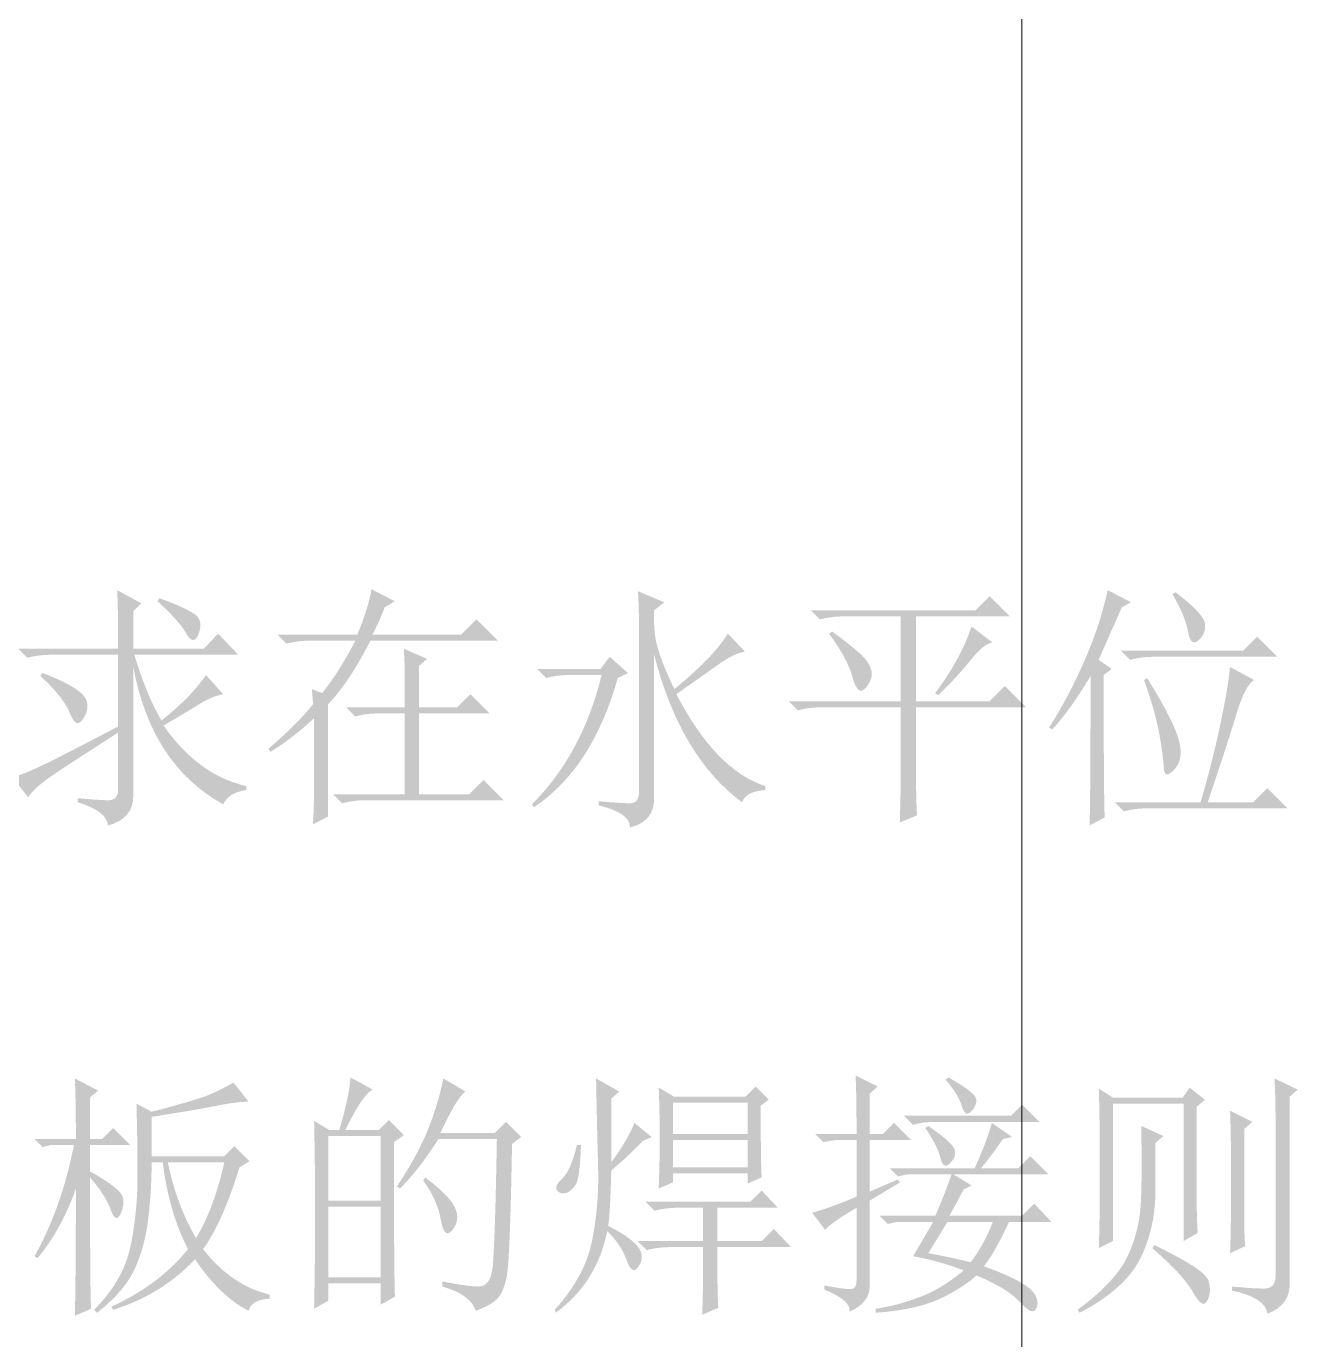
# Model space of a CAD drawing. Header units: millimetres. Extents: x 0 to 841, y 0 to 1189.
# Drawn here: x 558 to 597.21, y 177.9 to 218.4 of the extents above; entities that cross this region are included whole.
import ezdxf

# ---------------------------------------------------------------- set-up
doc = ezdxf.new("R2010")
doc.units = ezdxf.units.MM
doc.layers.add('C00-00-00', color=7, linetype='Continuous')
doc.layers.add('CBF-BF-BF', color=7, linetype='Continuous', true_color=0xbfbfbf)

msp = doc.modelspace()

# ---------------------------------------------------------------- hatches: boundary and pattern name
at = {"layer": 'C00-00-00'}
h = msp.add_hatch(color=256, dxfattribs=at)
edge = h.paths.add_edge_path(flags=0)
edge.add_spline(control_points=[(562.110339, 200.764462), (562.566745, 200.597995), (562.909601, 200.447513), (563.137804, 200.312465), (563.366007, 200.177418), (563.428295, 199.969609), (563.324666, 199.689592), (563.221038, 199.409575), (563.090951, 199.404063), (562.935508, 199.674158), (562.780065, 199.944254), (562.484063, 200.276085), (562.048051, 200.670755), (562.048051, 200.670755), (562.110339, 200.764462), (562.110339, 200.764462)], knot_values=[0, 0, 0, 0, 1, 1, 1, 2, 2, 2, 3, 3, 3, 4, 4, 4, 5, 5, 5, 5], degree=3, periodic=1)
edge = h.paths.add_edge_path(flags=0)
edge.add_spline(control_points=[(560.802305, 201.013611), (560.802305, 201.013611), (561.549753, 200.608468), (561.549753, 200.608468), (561.549753, 200.608468), (561.300604, 200.359319), (561.300604, 200.359319), (561.300604, 200.359319), (561.300604, 199.207279), (561.300604, 199.207279), (561.300604, 199.207279), (563.48066, 199.207279), (563.48066, 199.207279), (563.48066, 199.207279), (563.916671, 199.674158), (563.916671, 199.674158), (563.916671, 199.674158), (564.539545, 199.020417), (564.539545, 199.020417), (564.539545, 199.020417), (561.332023, 199.020417), (561.332023, 199.020417), (561.601567, 198.148394), (561.881584, 197.473155), (562.172626, 196.995803), (562.774553, 197.473155), (563.231511, 197.940586), (563.542947, 198.397544), (563.542947, 198.397544), (564.072665, 197.805538), (564.072665, 197.805538), (563.843911, 197.763646), (563.605235, 197.664978), (563.356085, 197.509536), (563.106936, 197.354093), (562.733212, 197.130851), (562.234913, 196.84036), (562.940469, 195.822817), (563.792097, 195.199944), (564.788694, 194.971741), (564.788694, 194.971741), (564.788694, 194.847166), (564.788694, 194.847166), (564.435916, 194.805274), (564.19724, 194.659753), (564.072665, 194.410603), (562.598164, 195.220339), (561.674328, 196.632552), (561.300604, 198.646693), (561.300604, 198.646693), (561.300604, 194.722591), (561.300604, 194.722591), (561.32155, 194.224293), (561.061927, 193.902383), (560.522288, 193.756862), (560.501341, 194.047904), (560.189905, 194.28658), (559.587978, 194.472891), (559.587978, 194.472891), (559.587978, 194.598017), (559.587978, 194.598017), (560.044384, 194.556124), (560.361333, 194.535729), (560.537722, 194.535729), (560.71411, 194.535729), (560.812778, 194.628885), (560.833724, 194.815747), (560.833724, 194.815747), (560.833724, 196.622079), (560.833724, 196.622079), (560.023438, 196.102834), (559.38513, 195.687769), (558.918251, 195.376333), (558.450821, 195.064896), (558.165291, 194.815747), (558.061663, 194.628885), (558.061663, 194.628885), (557.563364, 195.251758), (557.563364, 195.251758), (557.791567, 195.293099), (558.175764, 195.448542), (558.715955, 195.718637), (559.255595, 195.988733), (559.961702, 196.351984), (560.833724, 196.808941), (560.833724, 196.808941), (560.833724, 199.020417), (560.833724, 199.020417), (560.833724, 199.020417), (558.778242, 199.020417), (558.778242, 199.020417), (558.508147, 199.020417), (558.258998, 198.988997), (558.030795, 198.92671), (558.030795, 198.92671), (557.750226, 199.207279), (557.750226, 199.207279), (557.750226, 199.207279), (560.833724, 199.207279), (560.833724, 199.207279), (560.833724, 200.099696), (560.823251, 200.701623), (560.802305, 201.013611), (560.802305, 201.013611), (560.802305, 201.013611), (560.802305, 201.013611)], knot_values=[0, 0, 0, 0, 1, 1, 1, 2, 2, 2, 3, 3, 3, 4, 4, 4, 5, 5, 5, 6, 6, 6, 7, 7, 7, 8, 8, 8, 9, 9, 9, 10, 10, 10, 11, 11, 11, 12, 12, 12, 13, 13, 13, 14, 14, 14, 15, 15, 15, 16, 16, 16, 17, 17, 17, 18, 18, 18, 19, 19, 19, 20, 20, 20, 21, 21, 21, 22, 22, 22, 23, 23, 23, 24, 24, 24, 25, 25, 25, 26, 26, 26, 27, 27, 27, 28, 28, 28, 29, 29, 29, 30, 30, 30, 31, 31, 31, 32, 32, 32, 33, 33, 33, 34, 34, 34, 35, 35, 35, 35], degree=3, periodic=1)
edge = h.paths.add_edge_path(flags=0)
edge.add_spline(control_points=[(558.497674, 198.459831), (559.099601, 198.231076), (559.504744, 198.018307), (559.712552, 197.820972), (559.919809, 197.623637), (559.945716, 197.384961), (559.790274, 197.104944), (559.63428, 196.824375), (559.488759, 196.855243), (559.354262, 197.198099), (559.219215, 197.540955), (558.912739, 197.930113), (558.435387, 198.366124), (558.435387, 198.366124), (558.497674, 198.459831), (558.497674, 198.459831)], knot_values=[0, 0, 0, 0, 1, 1, 1, 2, 2, 2, 3, 3, 3, 4, 4, 4, 5, 5, 5, 5], degree=3, periodic=1)
h = msp.add_hatch(color=256, dxfattribs=at)
edge = h.paths.add_edge_path(flags=0)
edge.add_spline(control_points=[(566.84153, 197.494102), (566.84153, 197.556389), (566.831057, 197.712383), (566.81011, 197.961532), (566.81011, 197.961532), (567.121547, 197.836958), (567.121547, 197.836958), (567.474325, 198.272418), (567.817181, 198.812609), (568.149564, 199.456428), (568.149564, 199.456428), (566.779242, 199.456428), (566.779242, 199.456428), (566.509147, 199.456428), (566.259998, 199.425009), (566.031795, 199.362721), (566.031795, 199.362721), (565.751226, 199.64329), (565.751226, 199.64329), (565.751226, 199.64329), (568.211851, 199.64329), (568.211851, 199.64329), (568.440054, 200.203325), (568.585024, 200.670755), (568.647862, 201.044479), (568.647862, 201.044479), (569.363891, 200.670755), (569.363891, 200.670755), (569.363891, 200.670755), (569.052454, 200.483893), (569.052454, 200.483893), (568.990167, 200.297031), (568.865592, 200.017014), (568.67873, 199.64329), (568.67873, 199.64329), (571.419373, 199.64329), (571.419373, 199.64329), (571.419373, 199.64329), (571.886803, 200.110169), (571.886803, 200.110169), (571.886803, 200.110169), (572.540545, 199.456428), (572.540545, 199.456428), (572.540545, 199.456428), (568.616443, 199.456428), (568.616443, 199.456428), (568.180432, 198.6048), (567.74442, 197.950508), (567.308409, 197.494102), (567.308409, 197.494102), (567.308409, 194.036879), (567.308409, 194.036879), (567.308409, 194.036879), (566.84153, 193.78773), (566.84153, 193.78773), (566.861925, 194.120113), (566.872398, 194.421076), (566.872398, 194.691172), (566.872398, 194.691172), (566.872398, 197.05809), (566.872398, 197.05809), (566.395045, 196.622079), (565.948561, 196.279774), (565.533496, 196.030625), (565.533496, 196.030625), (565.471209, 196.12378), (565.471209, 196.12378), (566.094082, 196.66342), (566.550488, 197.120378), (566.84153, 197.494102), (566.84153, 197.494102), (566.84153, 197.494102), (566.84153, 197.494102)], knot_values=[0, 0, 0, 0, 1, 1, 1, 2, 2, 2, 3, 3, 3, 4, 4, 4, 5, 5, 5, 6, 6, 6, 7, 7, 7, 8, 8, 8, 9, 9, 9, 10, 10, 10, 11, 11, 11, 12, 12, 12, 13, 13, 13, 14, 14, 14, 15, 15, 15, 16, 16, 16, 17, 17, 17, 18, 18, 18, 19, 19, 19, 20, 20, 20, 21, 21, 21, 22, 22, 22, 23, 23, 23, 24, 24, 24, 24], degree=3, periodic=1)
edge = h.paths.add_edge_path(flags=0)
edge.add_spline(control_points=[(569.675327, 198.428412), (569.675327, 198.573932), (569.664854, 198.833555), (569.644459, 199.207279), (569.644459, 199.207279), (570.360488, 198.895842), (570.360488, 198.895842), (570.360488, 198.895842), (570.111339, 198.677561), (570.111339, 198.677561), (570.111339, 198.677561), (570.111339, 197.400946), (570.111339, 197.400946), (570.111339, 197.400946), (571.294798, 197.400946), (571.294798, 197.400946), (571.294798, 197.400946), (571.699941, 197.805538), (571.699941, 197.805538), (571.699941, 197.805538), (572.291395, 197.214084), (572.291395, 197.214084), (572.291395, 197.214084), (570.111339, 197.214084), (570.111339, 197.214084), (570.111339, 197.214084), (570.111339, 194.722591), (570.111339, 194.722591), (570.111339, 194.722591), (571.668522, 194.722591), (571.668522, 194.722591), (571.668522, 194.722591), (572.104533, 195.158603), (572.104533, 195.158603), (572.104533, 195.158603), (572.727406, 194.535729), (572.727406, 194.535729), (572.727406, 194.535729), (568.491868, 194.535729), (568.491868, 194.535729), (568.221773, 194.535729), (567.972624, 194.50431), (567.74442, 194.442023), (567.74442, 194.442023), (567.464403, 194.722591), (567.464403, 194.722591), (567.464403, 194.722591), (569.675327, 194.722591), (569.675327, 194.722591), (569.675327, 194.722591), (569.675327, 197.214084), (569.675327, 197.214084), (569.675327, 197.214084), (568.897012, 197.214084), (568.897012, 197.214084), (568.626916, 197.214084), (568.377767, 197.182665), (568.149564, 197.120378), (568.149564, 197.120378), (567.868995, 197.400946), (567.868995, 197.400946), (567.868995, 197.400946), (569.675327, 197.400946), (569.675327, 197.400946), (569.675327, 197.400946), (569.675327, 198.428412), (569.675327, 198.428412)], knot_values=[0, 0, 0, 0, 1, 1, 1, 2, 2, 2, 3, 3, 3, 4, 4, 4, 5, 5, 5, 6, 6, 6, 7, 7, 7, 8, 8, 8, 9, 9, 9, 10, 10, 10, 11, 11, 11, 12, 12, 12, 13, 13, 13, 14, 14, 14, 15, 15, 15, 16, 16, 16, 17, 17, 17, 18, 18, 18, 19, 19, 19, 20, 20, 20, 21, 21, 21, 22, 22, 22, 22], degree=3, periodic=1)
h = msp.add_hatch(color=256, dxfattribs=at)
edge = h.paths.add_edge_path(flags=0)
edge.add_spline(control_points=[(576.866592, 200.982192), (576.866592, 200.982192), (577.676328, 200.639887), (577.676328, 200.639887), (577.676328, 200.639887), (577.364891, 200.390738), (577.364891, 200.390738), (577.343945, 199.912834), (577.385837, 199.507691), (577.489466, 199.175859), (577.593094, 198.843477), (577.759561, 198.438885), (577.987764, 197.961532), (578.797499, 198.625747), (579.347612, 199.196806), (579.638654, 199.674158), (579.638654, 199.674158), (580.167821, 199.113572), (580.167821, 199.113572), (579.960012, 199.092626), (579.695429, 198.968051), (579.373519, 198.739848), (579.05161, 198.511645), (578.610637, 198.200208), (578.050051, 197.805538), (578.859787, 196.248355), (579.77315, 195.303572), (580.790694, 194.971741), (580.790694, 194.971741), (580.790694, 194.847166), (580.790694, 194.847166), (580.396024, 194.82622), (580.157347, 194.701094), (580.074665, 194.472891), (578.807972, 195.407201), (577.904531, 196.923043), (577.364891, 199.020417), (577.364891, 199.020417), (577.364891, 194.660304), (577.364891, 194.660304), (577.385837, 194.141059), (577.136688, 193.819149), (576.617443, 193.694575), (576.638389, 193.985616), (576.316479, 194.21382), (575.652265, 194.379735), (575.652265, 194.379735), (575.652265, 194.50431), (575.652265, 194.50431), (576.129617, 194.462969), (576.456488, 194.442023), (576.632877, 194.442023), (576.809266, 194.442023), (576.898012, 194.566597), (576.898012, 194.815747), (576.898012, 194.815747), (576.898012, 199.830152), (576.898012, 199.830152), (576.898012, 200.224271), (576.887538, 200.608468), (576.866592, 200.982192), (576.866592, 200.982192), (576.866592, 200.982192), (576.866592, 200.982192)], knot_values=[0, 0, 0, 0, 1, 1, 1, 2, 2, 2, 3, 3, 3, 4, 4, 4, 5, 5, 5, 6, 6, 6, 7, 7, 7, 8, 8, 8, 9, 9, 9, 10, 10, 10, 11, 11, 11, 12, 12, 12, 13, 13, 13, 14, 14, 14, 15, 15, 15, 16, 16, 16, 17, 17, 17, 18, 18, 18, 19, 19, 19, 20, 20, 20, 21, 21, 21, 21], degree=3, periodic=1)
edge = h.paths.add_edge_path(flags=0)
edge.add_spline(control_points=[(573.659071, 194.317448), (573.659071, 194.317448), (573.596783, 194.410603), (573.596783, 194.410603), (574.634722, 195.449093), (575.35075, 196.778073), (575.74542, 198.397544), (575.74542, 198.397544), (574.780242, 198.397544), (574.780242, 198.397544), (574.510147, 198.397544), (574.260998, 198.366124), (574.032795, 198.303837), (574.032795, 198.303837), (573.752226, 198.584405), (573.752226, 198.584405), (573.752226, 198.584405), (575.714552, 198.584405), (575.714552, 198.584405), (575.714552, 198.584405), (575.99457, 198.958129), (575.99457, 198.958129), (575.99457, 198.958129), (576.555156, 198.459831), (576.555156, 198.459831), (576.555156, 198.459831), (576.243719, 198.303837), (576.243719, 198.303837), (575.724474, 196.456163), (574.862925, 195.127183), (573.659071, 194.317448), (573.659071, 194.317448), (573.659071, 194.317448), (573.659071, 194.317448)], knot_values=[0, 0, 0, 0, 1, 1, 1, 2, 2, 2, 3, 3, 3, 4, 4, 4, 5, 5, 5, 6, 6, 6, 7, 7, 7, 8, 8, 8, 9, 9, 9, 10, 10, 10, 11, 11, 11, 11], degree=3, periodic=1)
h = msp.add_hatch(color=256, dxfattribs=at)
edge = h.paths.add_edge_path(flags=0)
edge.add_spline(control_points=[(590.793156, 193.756862), (590.814103, 194.379735), (590.824576, 195.915972), (590.824576, 198.366124), (590.388013, 197.639622), (589.993894, 197.08951), (589.641117, 196.715786), (589.641117, 196.715786), (589.54741, 196.778073), (589.54741, 196.778073), (589.94208, 197.400946), (590.299819, 198.075634), (590.621728, 198.802136), (590.943638, 199.528637), (591.187275, 200.266163), (591.353742, 201.013611), (591.353742, 201.013611), (592.070322, 200.639887), (592.070322, 200.639887), (592.070322, 200.639887), (591.789754, 200.483893), (591.789754, 200.483893), (591.457371, 199.736445), (591.218695, 199.196254), (591.073725, 198.864423), (591.073725, 198.864423), (591.478317, 198.584405), (591.478317, 198.584405), (591.478317, 198.584405), (591.229168, 198.397544), (591.229168, 198.397544), (591.229168, 195.90605), (591.239641, 194.442574), (591.260587, 194.006011), (591.260587, 194.006011), (590.793156, 193.756862), (590.793156, 193.756862)], knot_values=[0, 0, 0, 0, 1, 1, 1, 2, 2, 2, 3, 3, 3, 4, 4, 4, 5, 5, 5, 6, 6, 6, 7, 7, 7, 8, 8, 8, 9, 9, 9, 10, 10, 10, 11, 11, 11, 12, 12, 12, 12], degree=3, periodic=1)
edge = h.paths.add_edge_path(flags=0)
edge.add_spline(control_points=[(593.346937, 200.889037), (593.346937, 200.889037), (593.440643, 200.951324), (593.440643, 200.951324), (594.042571, 200.494366), (594.348495, 200.161984), (594.358968, 199.954727), (594.369441, 199.746919), (594.296681, 199.581003), (594.141238, 199.456428), (593.985244, 199.331853), (593.881616, 199.425009), (593.829801, 199.736445), (593.777987, 200.047882), (593.617032, 200.432079), (593.346937, 200.889037), (593.346937, 200.889037), (593.346937, 200.889037), (593.346937, 200.889037)], knot_values=[0, 0, 0, 0, 1, 1, 1, 2, 2, 2, 3, 3, 3, 4, 4, 4, 5, 5, 5, 6, 6, 6, 6], degree=3, periodic=1)
edge = h.paths.add_edge_path(flags=0)
edge.add_spline(control_points=[(591.758886, 199.144991), (591.758886, 199.144991), (595.526993, 199.144991), (595.526993, 199.144991), (595.526993, 199.144991), (595.963005, 199.581003), (595.963005, 199.581003), (595.963005, 199.581003), (596.585878, 198.958129), (596.585878, 198.958129), (596.585878, 198.958129), (592.755483, 198.958129), (592.755483, 198.958129), (592.506334, 198.958129), (592.267106, 198.92671), (592.038903, 198.864423), (592.038903, 198.864423), (591.758886, 199.144991), (591.758886, 199.144991)], knot_values=[0, 0, 0, 0, 1, 1, 1, 2, 2, 2, 3, 3, 3, 4, 4, 4, 5, 5, 5, 6, 6, 6, 6], degree=3, periodic=1)
edge = h.paths.add_edge_path(flags=0)
edge.add_spline(control_points=[(592.474914, 198.24155), (592.474914, 198.24155), (592.568621, 198.303837), (592.568621, 198.303837), (593.087314, 197.473155), (593.409224, 196.850282), (593.533799, 196.435217), (593.658373, 196.019601), (593.616481, 195.703203), (593.409224, 195.485473), (593.201416, 195.267192), (593.092275, 195.283177), (593.082353, 195.532326), (593.07188, 195.781476), (593.025027, 196.134254), (592.942345, 196.591211), (592.859111, 197.047617), (592.703117, 197.59773), (592.474914, 198.24155), (592.474914, 198.24155), (592.474914, 198.24155), (592.474914, 198.24155)], knot_values=[0, 0, 0, 0, 1, 1, 1, 2, 2, 2, 3, 3, 3, 4, 4, 4, 5, 5, 5, 6, 6, 6, 7, 7, 7, 7], degree=3, periodic=1)
edge = h.paths.add_edge_path(flags=0)
edge.add_spline(control_points=[(595.122401, 198.646693), (595.122401, 198.646693), (595.869849, 198.24155), (595.869849, 198.24155), (595.682436, 198.137921), (595.495574, 197.77467), (595.308712, 197.151797), (595.12185, 196.528924), (594.83136, 195.635955), (594.437241, 194.472891), (594.437241, 194.472891), (595.83843, 194.472891), (595.83843, 194.472891), (595.83843, 194.472891), (596.274441, 194.909453), (596.274441, 194.909453), (596.274441, 194.909453), (596.897314, 194.286029), (596.897314, 194.286029), (596.897314, 194.286029), (592.599489, 194.286029), (592.599489, 194.286029), (592.329393, 194.286029), (592.080244, 194.255161), (591.852041, 194.192873), (591.852041, 194.192873), (591.572024, 194.472891), (591.572024, 194.472891), (591.572024, 194.472891), (594.218959, 194.472891), (594.218959, 194.472891), (594.468109, 195.323967), (594.675366, 196.149688), (594.841833, 196.94895), (595.007748, 197.748212), (595.101455, 198.31431), (595.122401, 198.646693), (595.122401, 198.646693), (595.122401, 198.646693), (595.122401, 198.646693)], knot_values=[0, 0, 0, 0, 1, 1, 1, 2, 2, 2, 3, 3, 3, 4, 4, 4, 5, 5, 5, 6, 6, 6, 7, 7, 7, 8, 8, 8, 9, 9, 9, 10, 10, 10, 11, 11, 11, 12, 12, 12, 13, 13, 13, 13], degree=3, periodic=1)
h = msp.add_hatch(color=256, dxfattribs=at)
edge = h.paths.add_edge_path(flags=0)
edge.add_spline(control_points=[(585.439643, 195.43862), (585.439643, 194.981662), (585.449565, 194.524705), (585.470511, 194.068299), (585.470511, 194.068299), (584.941345, 193.850017), (584.941345, 193.850017), (584.96174, 194.493837), (584.972213, 195.075369), (584.972213, 195.594614), (584.972213, 195.594614), (584.972213, 197.400946), (584.972213, 197.400946), (584.972213, 197.400946), (582.543007, 197.400946), (582.543007, 197.400946), (582.272912, 197.400946), (582.023762, 197.369527), (581.795559, 197.30724), (581.795559, 197.30724), (581.515542, 197.587808), (581.515542, 197.587808), (581.515542, 197.587808), (584.972213, 197.587808), (584.972213, 197.587808), (584.972213, 197.587808), (584.972213, 200.203876), (584.972213, 200.203876), (584.972213, 200.203876), (583.228168, 200.203876), (583.228168, 200.203876), (582.958072, 200.203876), (582.708923, 200.172457), (582.48072, 200.110169), (582.48072, 200.110169), (582.200702, 200.390738), (582.200702, 200.390738), (582.200702, 200.390738), (587.276844, 200.390738), (587.276844, 200.390738), (587.276844, 200.390738), (587.712855, 200.826749), (587.712855, 200.826749), (587.712855, 200.826749), (588.335728, 200.203876), (588.335728, 200.203876), (588.335728, 200.203876), (585.439643, 200.203876), (585.439643, 200.203876), (585.439643, 200.203876), (585.439643, 197.587808), (585.439643, 197.587808), (585.439643, 197.587808), (587.712855, 197.587808), (587.712855, 197.587808), (587.712855, 197.587808), (588.180286, 198.054688), (588.180286, 198.054688), (588.180286, 198.054688), (588.834027, 197.400946), (588.834027, 197.400946), (588.834027, 197.400946), (585.439643, 197.400946), (585.439643, 197.400946), (585.439643, 197.400946), (585.439643, 195.43862), (585.439643, 195.43862)], knot_values=[0, 0, 0, 0, 1, 1, 1, 2, 2, 2, 3, 3, 3, 4, 4, 4, 5, 5, 5, 6, 6, 6, 7, 7, 7, 8, 8, 8, 9, 9, 9, 10, 10, 10, 11, 11, 11, 12, 12, 12, 13, 13, 13, 14, 14, 14, 15, 15, 15, 16, 16, 16, 17, 17, 17, 18, 18, 18, 19, 19, 19, 20, 20, 20, 21, 21, 21, 22, 22, 22, 22], degree=3, periodic=1)
edge = h.paths.add_edge_path(flags=0)
edge.add_spline(control_points=[(587.152269, 199.892439), (587.152269, 199.892439), (587.806562, 199.394141), (587.806562, 199.394141), (587.640095, 199.394141), (587.40638, 199.207279), (587.105416, 198.833555), (586.804452, 198.459831), (586.477582, 198.106502), (586.124804, 197.77467), (586.124804, 197.77467), (586.031097, 197.836958), (586.031097, 197.836958), (586.570737, 198.563459), (586.944461, 199.24862), (587.152269, 199.892439), (587.152269, 199.892439), (587.152269, 199.892439), (587.152269, 199.892439)], knot_values=[0, 0, 0, 0, 1, 1, 1, 2, 2, 2, 3, 3, 3, 4, 4, 4, 5, 5, 5, 6, 6, 6, 6], degree=3, periodic=1)
edge = h.paths.add_edge_path(flags=0)
edge.add_spline(control_points=[(582.854444, 199.736445), (583.456371, 199.300434), (583.820173, 198.988997), (583.944748, 198.802136), (584.069322, 198.615274), (584.105151, 198.443846), (584.053337, 198.288403), (584.001523, 198.132409), (583.918289, 198.012795), (583.804188, 197.930113), (583.690086, 197.846879), (583.580946, 197.986888), (583.477317, 198.35069), (583.373689, 198.713941), (583.135012, 199.154913), (582.761288, 199.674158), (582.761288, 199.674158), (582.854444, 199.736445), (582.854444, 199.736445)], knot_values=[0, 0, 0, 0, 1, 1, 1, 2, 2, 2, 3, 3, 3, 4, 4, 4, 5, 5, 5, 6, 6, 6, 6], degree=3, periodic=1)
h = msp.add_hatch(color=256, dxfattribs=at)
edge = h.paths.add_edge_path(flags=0)
edge.add_spline(control_points=[(564.575786, 183.215672), (564.223008, 182.073554), (563.849284, 181.23295), (563.454614, 180.69331), (564.035595, 179.945863), (564.720756, 179.478432), (565.510096, 179.29157), (565.510096, 179.29157), (565.510096, 179.166995), (565.510096, 179.166995), (565.136372, 179.146049), (564.918091, 179.021475), (564.856355, 178.793271), (564.274823, 179.084313), (563.72471, 179.61348), (563.205465, 180.381874), (562.520304, 179.654821), (561.679701, 179.136127), (560.683104, 178.824139), (560.683104, 178.824139), (560.620816, 178.917846), (560.620816, 178.917846), (561.617414, 179.374804), (562.406203, 179.966258), (562.987735, 180.69331), (562.593065, 181.461153), (562.333442, 182.354122), (562.208868, 183.371666), (562.208868, 183.371666), (561.866563, 183.371666), (561.866563, 183.371666), (561.866563, 182.852421), (561.835144, 182.301757), (561.772856, 181.720776), (561.710569, 181.139244), (561.575521, 180.609526), (561.368264, 180.132173), (561.160456, 179.654821), (560.765786, 179.187942), (560.184805, 178.730984), (560.184805, 178.730984), (560.091099, 178.824139), (560.091099, 178.824139), (560.693026, 179.426618), (561.06675, 180.075398), (561.21227, 180.771032), (561.357791, 181.466666), (561.430552, 182.182694), (561.430552, 182.919669), (561.430552, 183.656644), (561.420079, 184.409604), (561.399132, 185.177998), (561.399132, 185.177998), (561.866563, 184.928849), (561.866563, 184.928849), (562.821268, 185.177998), (563.428707, 185.359348), (563.688329, 185.473449), (563.947401, 185.587551), (564.181116, 185.707165), (564.388924, 185.831739), (564.388924, 185.831739), (564.856355, 185.240285), (564.856355, 185.240285), (564.607205, 185.240285), (564.279783, 185.198393), (563.875191, 185.115711), (563.470048, 185.032477), (562.800322, 184.918376), (561.866563, 184.772855), (561.866563, 184.772855), (561.866563, 183.558527), (561.866563, 183.558527), (561.866563, 183.558527), (564.108907, 183.558527), (564.108907, 183.558527), (564.108907, 183.558527), (564.420343, 183.869964), (564.420343, 183.869964), (564.420343, 183.869964), (564.887223, 183.402534), (564.887223, 183.402534), (564.887223, 183.402534), (564.575786, 183.215672), (564.575786, 183.215672)], knot_values=[0, 0, 0, 0, 1, 1, 1, 2, 2, 2, 3, 3, 3, 4, 4, 4, 5, 5, 5, 6, 6, 6, 7, 7, 7, 8, 8, 8, 9, 9, 9, 10, 10, 10, 11, 11, 11, 12, 12, 12, 13, 13, 13, 14, 14, 14, 15, 15, 15, 16, 16, 16, 17, 17, 17, 18, 18, 18, 19, 19, 19, 20, 20, 20, 21, 21, 21, 22, 22, 22, 23, 23, 23, 24, 24, 24, 25, 25, 25, 26, 26, 26, 27, 27, 27, 28, 28, 28, 28], degree=3, periodic=1)
edge = h.paths.add_edge_path(flags=0)
edge.add_spline(control_points=[(562.364862, 183.371666), (562.551172, 182.478697), (562.842214, 181.69983), (563.236884, 181.035615), (563.610608, 181.658488), (563.901099, 182.436804), (564.108907, 183.371666), (564.108907, 183.371666), (562.364862, 183.371666), (562.364862, 183.371666)], knot_values=[0, 0, 0, 0, 1, 1, 1, 2, 2, 2, 3, 3, 3, 3], degree=3, periodic=1)
edge = h.paths.add_edge_path(flags=0)
edge.add_spline(control_points=[(559.966524, 182.904235), (559.966524, 180.640945), (559.976997, 179.292121), (559.997943, 178.855559), (559.997943, 178.855559), (559.499645, 178.637277), (559.499645, 178.637277), (559.52004, 179.571587), (559.530513, 180.879621), (559.530513, 182.56193), (559.239471, 181.731249), (558.845352, 181.014669), (558.347053, 180.412742), (558.347053, 180.412742), (558.253898, 180.475029), (558.253898, 180.475029), (558.813933, 181.471626), (559.219076, 182.613193), (559.468225, 183.900832), (559.468225, 183.900832), (558.752197, 183.900832), (558.752197, 183.900832), (558.752197, 183.900832), (558.503047, 183.838545), (558.503047, 183.838545), (558.503047, 183.838545), (558.253898, 184.087694), (558.253898, 184.087694), (558.253898, 184.087694), (559.530513, 184.087694), (559.530513, 184.087694), (559.530513, 184.835142), (559.52004, 185.458015), (559.499645, 185.956314), (559.499645, 185.956314), (560.215673, 185.58259), (560.215673, 185.58259), (560.215673, 185.58259), (559.966524, 185.36486), (559.966524, 185.36486), (559.966524, 185.36486), (559.966524, 184.087694), (559.966524, 184.087694), (559.966524, 184.087694), (560.340248, 184.087694), (560.340248, 184.087694), (560.340248, 184.087694), (560.683104, 184.43055), (560.683104, 184.43055), (560.683104, 184.43055), (561.21227, 183.900832), (561.21227, 183.900832), (561.21227, 183.900832), (559.966524, 183.900832), (559.966524, 183.900832), (559.966524, 183.900832), (559.966524, 183.091097), (559.966524, 183.091097), (560.443876, 182.821001), (560.750352, 182.608232), (560.8854, 182.45279), (561.019896, 182.296796), (561.03533, 182.088988), (560.931702, 181.829916), (560.828073, 181.570294), (560.718933, 181.596201), (560.604831, 181.907638), (560.49073, 182.219074), (560.277961, 182.551457), (559.966524, 182.904235), (559.966524, 182.904235), (559.966524, 182.904235), (559.966524, 182.904235)], knot_values=[0, 0, 0, 0, 1, 1, 1, 2, 2, 2, 3, 3, 3, 4, 4, 4, 5, 5, 5, 6, 6, 6, 7, 7, 7, 8, 8, 8, 9, 9, 9, 10, 10, 10, 11, 11, 11, 12, 12, 12, 13, 13, 13, 14, 14, 14, 15, 15, 15, 16, 16, 16, 17, 17, 17, 18, 18, 18, 19, 19, 19, 20, 20, 20, 21, 21, 21, 22, 22, 22, 23, 23, 23, 24, 24, 24, 24], degree=3, periodic=1)
h = msp.add_hatch(color=256, dxfattribs=at)
edge = h.paths.add_edge_path(flags=0)
edge.add_spline(control_points=[(567.313783, 184.181401), (567.313783, 184.181401), (567.313783, 182.188206), (567.313783, 182.188206), (567.313783, 182.188206), (568.933253, 182.188206), (568.933253, 182.188206), (568.933253, 182.188206), (568.933253, 184.181401), (568.933253, 184.181401), (568.933253, 184.181401), (567.313783, 184.181401), (567.313783, 184.181401)], knot_values=[0, 0, 0, 0, 1, 1, 1, 2, 2, 2, 3, 3, 3, 4, 4, 4, 4], degree=3, periodic=1)
edge = h.paths.add_edge_path(flags=0)
edge.add_spline(control_points=[(567.313783, 182.001344), (567.313783, 182.001344), (567.313783, 179.821288), (567.313783, 179.821288), (567.313783, 179.821288), (568.933253, 179.821288), (568.933253, 179.821288), (568.933253, 179.821288), (568.933253, 182.001344), (568.933253, 182.001344), (568.933253, 182.001344), (567.313783, 182.001344), (567.313783, 182.001344)], knot_values=[0, 0, 0, 0, 1, 1, 1, 2, 2, 2, 3, 3, 3, 4, 4, 4, 4], degree=3, periodic=1)
edge = h.paths.add_edge_path(flags=0)
edge.add_spline(control_points=[(569.337845, 183.994539), (569.337845, 181.564782), (569.348318, 179.976731), (569.369264, 179.229283), (569.369264, 179.229283), (568.933253, 178.980133), (568.933253, 178.980133), (568.933253, 178.980133), (568.933253, 179.634426), (568.933253, 179.634426), (568.933253, 179.634426), (567.313783, 179.634426), (567.313783, 179.634426), (567.313783, 179.634426), (567.313783, 179.104708), (567.313783, 179.104708), (567.313783, 179.104708), (566.877771, 178.855559), (566.877771, 178.855559), (566.898166, 179.83121), (566.908639, 180.8019), (566.908639, 181.767629), (566.908639, 182.732807), (566.898166, 183.693024), (566.877771, 184.64828), (566.877771, 184.64828), (567.344651, 184.368263), (567.344651, 184.368263), (567.344651, 184.368263), (567.656087, 184.368263), (567.656087, 184.368263), (567.863344, 185.073818), (567.977997, 185.614009), (567.998943, 185.987733), (567.998943, 185.987733), (568.684104, 185.614009), (568.684104, 185.614009), (568.476296, 185.50983), (568.195727, 185.094764), (567.842949, 184.368263), (567.842949, 184.368263), (568.870966, 184.368263), (568.870966, 184.368263), (568.870966, 184.368263), (569.182402, 184.679699), (569.182402, 184.679699), (569.182402, 184.679699), (569.649282, 184.212269), (569.649282, 184.212269), (569.649282, 184.212269), (569.337845, 183.994539), (569.337845, 183.994539)], knot_values=[0, 0, 0, 0, 1, 1, 1, 2, 2, 2, 3, 3, 3, 4, 4, 4, 5, 5, 5, 6, 6, 6, 7, 7, 7, 8, 8, 8, 9, 9, 9, 10, 10, 10, 11, 11, 11, 12, 12, 12, 13, 13, 13, 14, 14, 14, 15, 15, 15, 16, 16, 16, 17, 17, 17, 17], degree=3, periodic=1)
edge = h.paths.add_edge_path(flags=0)
edge.add_spline(control_points=[(570.86416, 185.956314), (570.86416, 185.956314), (571.549321, 185.551722), (571.549321, 185.551722), (571.382854, 185.447542), (571.123231, 185.022004), (570.770454, 184.274556), (570.770454, 184.274556), (572.452211, 184.274556), (572.452211, 184.274556), (572.452211, 184.274556), (572.795067, 184.617412), (572.795067, 184.617412), (572.795067, 184.617412), (573.261947, 184.149981), (573.261947, 184.149981), (573.261947, 184.149981), (572.981929, 183.932251), (572.981929, 183.932251), (572.940037, 181.502495), (572.883262, 180.127212), (572.810501, 179.805303), (572.737741, 179.483393), (572.633561, 179.260151), (572.499065, 179.135576), (572.364017, 179.011001), (572.151248, 178.8969), (571.860757, 178.793271), (571.756578, 179.125654), (571.413722, 179.374804), (570.832741, 179.540719), (570.832741, 179.540719), (570.832741, 179.696713), (570.832741, 179.696713), (571.351986, 179.592534), (571.72571, 179.540719), (571.953913, 179.540719), (572.182116, 179.540719), (572.322676, 179.717108), (572.37449, 180.069886), (572.426304, 180.422664), (572.472606, 181.762117), (572.514499, 184.087694), (572.514499, 184.087694), (570.708166, 184.087694), (570.708166, 184.087694), (570.334442, 183.485767), (569.939772, 182.976995), (569.524707, 182.56193), (569.524707, 182.56193), (569.431552, 182.624218), (569.431552, 182.624218), (569.867012, 183.288432), (570.188922, 183.879886), (570.39673, 184.399131), (570.603987, 184.918376), (570.759981, 185.437069), (570.86416, 185.956314), (570.86416, 185.956314), (570.86416, 185.956314), (570.86416, 185.956314)], knot_values=[0, 0, 0, 0, 1, 1, 1, 2, 2, 2, 3, 3, 3, 4, 4, 4, 5, 5, 5, 6, 6, 6, 7, 7, 7, 8, 8, 8, 9, 9, 9, 10, 10, 10, 11, 11, 11, 12, 12, 12, 13, 13, 13, 14, 14, 14, 15, 15, 15, 16, 16, 16, 17, 17, 17, 18, 18, 18, 19, 19, 19, 20, 20, 20, 20], degree=3, periodic=1)
edge = h.paths.add_edge_path(flags=0)
edge.add_spline(control_points=[(570.303574, 182.904235), (570.801873, 182.530511), (571.107797, 182.219074), (571.221899, 181.969925), (571.336, 181.720776), (571.310093, 181.492021), (571.144178, 181.284764), (570.977711, 181.076956), (570.858648, 181.180585), (570.785888, 181.596201), (570.713127, 182.011266), (570.531777, 182.416409), (570.241287, 182.81108), (570.241287, 182.81108), (570.303574, 182.904235), (570.303574, 182.904235)], knot_values=[0, 0, 0, 0, 1, 1, 1, 2, 2, 2, 3, 3, 3, 4, 4, 4, 5, 5, 5, 5], degree=3, periodic=1)
h = msp.add_hatch(color=256, dxfattribs=at)
edge = h.paths.add_edge_path(flags=0)
edge.add_spline(control_points=[(577.505753, 182.56193), (577.526699, 183.121965), (577.537172, 183.646171), (577.537172, 184.134547), (577.537172, 184.622373), (577.526699, 185.136106), (577.505753, 185.676297), (577.505753, 185.676297), (577.973184, 185.395728), (577.973184, 185.395728), (577.973184, 185.395728), (580.184108, 185.395728), (580.184108, 185.395728), (580.184108, 185.395728), (580.495545, 185.707165), (580.495545, 185.707165), (580.495545, 185.707165), (580.900688, 185.302573), (580.900688, 185.302573), (580.900688, 185.302573), (580.651539, 185.115711), (580.651539, 185.115711), (580.651539, 183.890359), (580.661461, 183.153384), (580.682407, 182.904235), (580.682407, 182.904235), (580.246395, 182.717373), (580.246395, 182.717373), (580.246395, 182.717373), (580.246395, 183.02881), (580.246395, 183.02881), (580.246395, 183.02881), (577.941764, 183.02881), (577.941764, 183.02881), (577.941764, 183.02881), (577.941764, 182.748792), (577.941764, 182.748792), (577.941764, 182.748792), (577.505753, 182.56193), (577.505753, 182.56193)], knot_values=[0, 0, 0, 0, 1, 1, 1, 2, 2, 2, 3, 3, 3, 4, 4, 4, 5, 5, 5, 6, 6, 6, 7, 7, 7, 8, 8, 8, 9, 9, 9, 10, 10, 10, 11, 11, 11, 12, 12, 12, 13, 13, 13, 13], degree=3, periodic=1)
edge = h.paths.add_edge_path(flags=0)
edge.add_spline(control_points=[(577.941764, 185.208866), (577.941764, 185.208866), (577.941764, 184.243688), (577.941764, 184.243688), (577.941764, 184.243688), (580.246395, 184.243688), (580.246395, 184.243688), (580.246395, 184.243688), (580.246395, 185.208866), (580.246395, 185.208866), (580.246395, 185.208866), (577.941764, 185.208866), (577.941764, 185.208866)], knot_values=[0, 0, 0, 0, 1, 1, 1, 2, 2, 2, 3, 3, 3, 4, 4, 4, 4], degree=3, periodic=1)
edge = h.paths.add_edge_path(flags=0)
edge.add_spline(control_points=[(580.246395, 184.056826), (580.246395, 184.056826), (577.941764, 184.056826), (577.941764, 184.056826), (577.941764, 184.056826), (577.941764, 183.215672), (577.941764, 183.215672), (577.941764, 183.215672), (580.246395, 183.215672), (580.246395, 183.215672), (580.246395, 183.215672), (580.246395, 184.056826), (580.246395, 184.056826)], knot_values=[0, 0, 0, 0, 1, 1, 1, 2, 2, 2, 3, 3, 3, 4, 4, 4, 4], degree=3, periodic=1)
edge = h.paths.add_edge_path(flags=0)
edge.add_spline(control_points=[(579.312086, 180.755598), (579.312086, 179.758449), (579.322559, 179.135576), (579.343505, 178.886427), (579.343505, 178.886427), (578.845206, 178.668697), (578.845206, 178.668697), (578.865601, 179.042421), (578.876074, 179.738054), (578.876074, 180.755598), (578.876074, 180.755598), (577.879477, 180.755598), (577.879477, 180.755598), (577.609382, 180.755598), (577.360232, 180.724179), (577.132029, 180.661891), (577.132029, 180.661891), (576.852012, 180.94246), (576.852012, 180.94246), (576.852012, 180.94246), (578.876074, 180.94246), (578.876074, 180.94246), (578.876074, 180.94246), (578.876074, 181.969925), (578.876074, 181.969925), (578.876074, 181.969925), (578.128626, 181.969925), (578.128626, 181.969925), (577.858531, 181.969925), (577.609382, 181.938506), (577.381178, 181.87677), (577.381178, 181.87677), (577.101161, 182.156787), (577.101161, 182.156787), (577.101161, 182.156787), (580.340102, 182.156787), (580.340102, 182.156787), (580.340102, 182.156787), (580.682407, 182.499643), (580.682407, 182.499643), (580.682407, 182.499643), (581.180705, 181.969925), (581.180705, 181.969925), (581.180705, 181.969925), (579.312086, 181.969925), (579.312086, 181.969925), (579.312086, 181.969925), (579.312086, 180.94246), (579.312086, 180.94246), (579.312086, 180.94246), (580.682407, 180.94246), (580.682407, 180.94246), (580.682407, 180.94246), (581.056131, 181.316184), (581.056131, 181.316184), (581.056131, 181.316184), (581.585849, 180.755598), (581.585849, 180.755598), (581.585849, 180.755598), (579.312086, 180.755598), (579.312086, 180.755598)], knot_values=[0, 0, 0, 0, 1, 1, 1, 2, 2, 2, 3, 3, 3, 4, 4, 4, 5, 5, 5, 6, 6, 6, 7, 7, 7, 8, 8, 8, 9, 9, 9, 10, 10, 10, 11, 11, 11, 12, 12, 12, 13, 13, 13, 14, 14, 14, 15, 15, 15, 16, 16, 16, 17, 17, 17, 18, 18, 18, 19, 19, 19, 20, 20, 20, 20], degree=3, periodic=1)
edge = h.paths.add_edge_path(flags=0)
edge.add_spline(control_points=[(575.574846, 185.956314), (575.574846, 185.956314), (576.291426, 185.551722), (576.291426, 185.551722), (576.291426, 185.551722), (576.042276, 185.333441), (576.042276, 185.333441), (576.042276, 185.333441), (576.042276, 183.371666), (576.042276, 183.371666), (576.353162, 183.786731), (576.591838, 184.191323), (576.758305, 184.585993), (576.758305, 184.585993), (577.288023, 184.149981), (577.288023, 184.149981), (577.288023, 184.149981), (577.007454, 184.025407), (577.007454, 184.025407), (576.716413, 183.71397), (576.395054, 183.413007), (576.042276, 183.122516), (576.02133, 182.250494), (575.989911, 181.679435), (575.94857, 181.409339), (576.363635, 181.201531), (576.659638, 180.999235), (576.836026, 180.8019), (577.012415, 180.604565), (577.033362, 180.397308), (576.898314, 180.179027), (576.763266, 179.960745), (576.638691, 180.013111), (576.52459, 180.335021), (576.410488, 180.65693), (576.208192, 180.962855), (575.917702, 181.253896), (575.709894, 180.194461), (575.180176, 179.353857), (574.329099, 178.730984), (574.329099, 178.730984), (574.298231, 178.824139), (574.298231, 178.824139), (574.921105, 179.5093), (575.30475, 180.220368), (575.450271, 180.957894), (575.595792, 181.694869), (575.658079, 182.437356), (575.637133, 183.184804), (575.616187, 183.932251), (575.595792, 184.856088), (575.574846, 185.956314), (575.574846, 185.956314), (575.574846, 185.956314), (575.574846, 185.956314)], knot_values=[0, 0, 0, 0, 1, 1, 1, 2, 2, 2, 3, 3, 3, 4, 4, 4, 5, 5, 5, 6, 6, 6, 7, 7, 7, 8, 8, 8, 9, 9, 9, 10, 10, 10, 11, 11, 11, 12, 12, 12, 13, 13, 13, 14, 14, 14, 15, 15, 15, 16, 16, 16, 17, 17, 17, 18, 18, 18, 18], degree=3, periodic=1)
edge = h.paths.add_edge_path(flags=0)
edge.add_spline(control_points=[(575.107967, 183.900832), (575.08702, 183.215672), (575.029694, 182.805567), (574.936539, 182.67052), (574.842832, 182.535472), (574.744165, 182.452238), (574.640536, 182.42137), (574.536908, 182.390502), (574.448713, 182.416409), (574.375953, 182.499643), (574.303192, 182.582325), (574.355007, 182.7069), (574.531395, 182.873367), (574.707784, 183.039283), (574.858817, 183.381587), (574.983392, 183.900832), (574.983392, 183.900832), (575.107967, 183.900832), (575.107967, 183.900832)], knot_values=[0, 0, 0, 0, 1, 1, 1, 2, 2, 2, 3, 3, 3, 4, 4, 4, 5, 5, 5, 6, 6, 6, 6], degree=3, periodic=1)
h = msp.add_hatch(color=256, dxfattribs=at)
edge = h.paths.add_edge_path(flags=0)
edge.add_spline(control_points=[(585.070742, 184.804274), (585.070742, 184.804274), (588.37197, 184.804274), (588.37197, 184.804274), (588.37197, 184.804274), (588.714826, 185.146579), (588.714826, 185.146579), (588.714826, 185.146579), (589.243993, 184.617412), (589.243993, 184.617412), (589.243993, 184.617412), (586.036471, 184.617412), (586.036471, 184.617412), (585.766375, 184.617412), (585.537621, 184.585993), (585.35131, 184.523705), (585.35131, 184.523705), (585.070742, 184.804274), (585.070742, 184.804274)], knot_values=[0, 0, 0, 0, 1, 1, 1, 2, 2, 2, 3, 3, 3, 4, 4, 4, 5, 5, 5, 6, 6, 6, 6], degree=3, periodic=1)
edge = h.paths.add_edge_path(flags=0)
edge.add_spline(control_points=[(585.81819, 184.492837), (586.274596, 184.18085), (586.53973, 183.952646), (586.612491, 183.807126), (586.685251, 183.661605), (586.648871, 183.511123), (586.50335, 183.35568), (586.357829, 183.200238), (586.254201, 183.252052), (586.191914, 183.511674), (586.129626, 183.770745), (585.974184, 184.077221), (585.725034, 184.43055), (585.725034, 184.43055), (585.81819, 184.492837), (585.81819, 184.492837)], knot_values=[0, 0, 0, 0, 1, 1, 1, 2, 2, 2, 3, 3, 3, 4, 4, 4, 5, 5, 5, 5], degree=3, periodic=1)
edge = h.paths.add_edge_path(flags=0)
edge.add_spline(control_points=[(586.908494, 182.530511), (586.908494, 182.530511), (586.472482, 181.720776), (586.472482, 181.720776), (586.472482, 181.720776), (588.714826, 181.720776), (588.714826, 181.720776), (588.714826, 181.720776), (589.08855, 182.0945), (589.08855, 182.0945), (589.08855, 182.0945), (589.617717, 181.533914), (589.617717, 181.533914), (589.617717, 181.533914), (588.309683, 181.533914), (588.309683, 181.533914), (587.998246, 180.869148), (587.738624, 180.412742), (587.531367, 180.163593), (587.946432, 180.018072), (588.29921, 179.86759), (588.590251, 179.712147), (588.880742, 179.556153), (589.062092, 179.400711), (589.134852, 179.244717), (589.207612, 179.089274), (589.207612, 178.954226), (589.134852, 178.840125), (589.062092, 178.726023), (588.932556, 178.767364), (588.745694, 178.964699), (588.558832, 179.162034), (588.367009, 179.322989), (588.169674, 179.447564), (587.972339, 179.572139), (587.686809, 179.717108), (587.313086, 179.883575), (586.980703, 179.592534), (586.581072, 179.343384), (586.114192, 179.135576), (585.646762, 178.928319), (585.008454, 178.793271), (584.198719, 178.730984), (584.198719, 178.730984), (584.198719, 178.855559), (584.198719, 178.855559), (584.63473, 178.917846), (585.086176, 179.03746), (585.553606, 179.213849), (586.020486, 179.390238), (586.471931, 179.665294), (586.908494, 180.039018), (586.43059, 180.22588), (585.911345, 180.371401), (585.35131, 180.475029), (585.558567, 180.827807), (585.766375, 181.181136), (585.974184, 181.533914), (585.974184, 181.533914), (584.853012, 181.533914), (584.853012, 181.533914), (584.853012, 181.533914), (584.572443, 181.471626), (584.572443, 181.471626), (584.572443, 181.471626), (584.323294, 181.720776), (584.323294, 181.720776), (584.323294, 181.720776), (586.036471, 181.720776), (586.036471, 181.720776), (586.243728, 182.198128), (586.410195, 182.624218), (586.53477, 182.997942), (586.53477, 182.997942), (585.164448, 182.997942), (585.164448, 182.997942), (585.164448, 182.997942), (584.88388, 182.935654), (584.88388, 182.935654), (584.88388, 182.935654), (584.63473, 183.184804), (584.63473, 183.184804), (584.63473, 183.184804), (587.250798, 183.184804), (587.250798, 183.184804), (587.33348, 183.371114), (587.421675, 183.578922), (587.515382, 183.807126), (587.609088, 184.035329), (587.697283, 184.294951), (587.780516, 184.585993), (587.780516, 184.585993), (588.403389, 184.149981), (588.403389, 184.149981), (588.403389, 184.149981), (588.122821, 184.087694), (588.122821, 184.087694), (587.831779, 183.672078), (587.603576, 183.371114), (587.43766, 183.184804), (587.43766, 183.184804), (588.590251, 183.184804), (588.590251, 183.184804), (588.590251, 183.184804), (588.963975, 183.558527), (588.963975, 183.558527), (588.963975, 183.558527), (589.524561, 182.997942), (589.524561, 182.997942), (589.524561, 182.997942), (586.597057, 182.997942), (586.597057, 182.997942), (586.597057, 182.997942), (587.157643, 182.655086), (587.157643, 182.655086), (587.157643, 182.655086), (586.908494, 182.530511), (586.908494, 182.530511)], knot_values=[0, 0, 0, 0, 1, 1, 1, 2, 2, 2, 3, 3, 3, 4, 4, 4, 5, 5, 5, 6, 6, 6, 7, 7, 7, 8, 8, 8, 9, 9, 9, 10, 10, 10, 11, 11, 11, 12, 12, 12, 13, 13, 13, 14, 14, 14, 15, 15, 15, 16, 16, 16, 17, 17, 17, 18, 18, 18, 19, 19, 19, 20, 20, 20, 21, 21, 21, 22, 22, 22, 23, 23, 23, 24, 24, 24, 25, 25, 25, 26, 26, 26, 27, 27, 27, 28, 28, 28, 29, 29, 29, 30, 30, 30, 31, 31, 31, 32, 32, 32, 33, 33, 33, 34, 34, 34, 35, 35, 35, 36, 36, 36, 37, 37, 37, 38, 38, 38, 39, 39, 39, 39], degree=3, periodic=1)
edge = h.paths.add_edge_path(flags=0)
edge.add_spline(control_points=[(585.81819, 180.568736), (586.274596, 180.485502), (586.710607, 180.391796), (587.126224, 180.288167), (587.396319, 180.640945), (587.624522, 181.056561), (587.811384, 181.533914), (587.811384, 181.533914), (586.410195, 181.533914), (586.410195, 181.533914), (586.222782, 181.222477), (586.025447, 180.900567), (585.81819, 180.568736), (585.81819, 180.568736), (585.81819, 180.568736), (585.81819, 180.568736)], knot_values=[0, 0, 0, 0, 1, 1, 1, 2, 2, 2, 3, 3, 3, 4, 4, 4, 5, 5, 5, 5], degree=3, periodic=1)
edge = h.paths.add_edge_path(flags=0)
edge.add_spline(control_points=[(586.441063, 185.987733), (586.814787, 185.779925), (587.068897, 185.608497), (587.203945, 185.473449), (587.338993, 185.338402), (587.334032, 185.177447), (587.188511, 184.990585), (587.04299, 184.803723), (586.934401, 184.835142), (586.86164, 185.084291), (586.78888, 185.333441), (586.617452, 185.613458), (586.347908, 185.925446), (586.347908, 185.925446), (586.441063, 185.987733), (586.441063, 185.987733)], knot_values=[0, 0, 0, 0, 1, 1, 1, 2, 2, 2, 3, 3, 3, 4, 4, 4, 5, 5, 5, 5], degree=3, periodic=1)
edge = h.paths.add_edge_path(flags=0)
edge.add_spline(control_points=[(584.011857, 182.468224), (584.011857, 182.468224), (584.88388, 182.841948), (584.88388, 182.841948), (584.88388, 182.841948), (584.946167, 182.748792), (584.946167, 182.748792), (584.946167, 182.748792), (584.011857, 182.188206), (584.011857, 182.188206), (584.011857, 182.188206), (584.011857, 179.540719), (584.011857, 179.540719), (584.011857, 179.208888), (583.804049, 178.949265), (583.388984, 178.761852), (583.430325, 178.990606), (583.170703, 179.21881), (582.610668, 179.447013), (582.610668, 179.447013), (582.610668, 179.572139), (582.610668, 179.572139), (583.067074, 179.488354), (583.347643, 179.452525), (583.451271, 179.462998), (583.5549, 179.473471), (583.607265, 179.561114), (583.607265, 179.727581), (583.607265, 179.727581), (583.607265, 181.969925), (583.607265, 181.969925), (583.046128, 181.637542), (582.724218, 181.409339), (582.641536, 181.284764), (582.641536, 181.284764), (582.236944, 181.814482), (582.236944, 181.814482), (582.610668, 181.918111), (583.067074, 182.084027), (583.607265, 182.312781), (583.607265, 182.312781), (583.607265, 184.056826), (583.607265, 184.056826), (583.607265, 184.056826), (582.952973, 184.056826), (582.952973, 184.056826), (582.952973, 184.056826), (582.579249, 183.994539), (582.579249, 183.994539), (582.579249, 183.994539), (582.330099, 184.243688), (582.330099, 184.243688), (582.330099, 184.243688), (583.607265, 184.243688), (583.607265, 184.243688), (583.607265, 185.094764), (583.596792, 185.696692), (583.575846, 186.050021), (583.575846, 186.050021), (584.261007, 185.707165), (584.261007, 185.707165), (584.261007, 185.707165), (584.011857, 185.489435), (584.011857, 185.489435), (584.011857, 185.489435), (584.011857, 184.243688), (584.011857, 184.243688), (584.011857, 184.243688), (584.417, 184.243688), (584.417, 184.243688), (584.417, 184.243688), (584.759305, 184.585993), (584.759305, 184.585993), (584.759305, 184.585993), (585.289023, 184.056826), (585.289023, 184.056826), (585.289023, 184.056826), (584.011857, 184.056826), (584.011857, 184.056826), (584.011857, 184.056826), (584.011857, 182.468224), (584.011857, 182.468224)], knot_values=[0, 0, 0, 0, 1, 1, 1, 2, 2, 2, 3, 3, 3, 4, 4, 4, 5, 5, 5, 6, 6, 6, 7, 7, 7, 8, 8, 8, 9, 9, 9, 10, 10, 10, 11, 11, 11, 12, 12, 12, 13, 13, 13, 14, 14, 14, 15, 15, 15, 16, 16, 16, 17, 17, 17, 18, 18, 18, 19, 19, 19, 20, 20, 20, 21, 21, 21, 22, 22, 22, 23, 23, 23, 24, 24, 24, 25, 25, 25, 26, 26, 26, 27, 27, 27, 27], degree=3, periodic=1)
h = msp.add_hatch(color=256, dxfattribs=at)
edge = h.paths.add_edge_path(flags=0)
edge.add_spline(control_points=[(594.099758, 182.156787), (594.099758, 181.783063), (594.10968, 181.461153), (594.130626, 181.191609), (594.130626, 181.191609), (593.694615, 180.94246), (593.694615, 180.94246), (593.694615, 180.94246), (593.694615, 185.177998), (593.694615, 185.177998), (593.694615, 185.177998), (591.514559, 185.177998), (591.514559, 185.177998), (591.514559, 185.177998), (591.514559, 180.94246), (591.514559, 180.94246), (591.514559, 180.94246), (591.078547, 180.724179), (591.078547, 180.724179), (591.099494, 181.243423), (591.109967, 182.037173), (591.109967, 183.106531), (591.109967, 184.175889), (591.099494, 185.022004), (591.078547, 185.644877), (591.078547, 185.644877), (591.514559, 185.36486), (591.514559, 185.36486), (591.514559, 185.36486), (593.663747, 185.36486), (593.663747, 185.36486), (593.663747, 185.36486), (593.881477, 185.676297), (593.881477, 185.676297), (593.881477, 185.676297), (594.348908, 185.302573), (594.348908, 185.302573), (594.348908, 185.302573), (594.099758, 185.084291), (594.099758, 185.084291), (594.099758, 185.084291), (594.099758, 182.156787), (594.099758, 182.156787)], knot_values=[0, 0, 0, 0, 1, 1, 1, 2, 2, 2, 3, 3, 3, 4, 4, 4, 5, 5, 5, 6, 6, 6, 7, 7, 7, 8, 8, 8, 9, 9, 9, 10, 10, 10, 11, 11, 11, 12, 12, 12, 13, 13, 13, 14, 14, 14, 14], degree=3, periodic=1)
edge = h.paths.add_edge_path(flags=0)
edge.add_spline(control_points=[(590.424806, 178.824139), (591.213595, 179.406223), (591.727328, 179.955784), (591.966004, 180.475029), (592.20468, 180.994274), (592.339728, 181.51848), (592.371147, 182.047646), (592.402015, 182.576813), (592.407527, 183.39206), (592.386581, 184.492837), (592.386581, 184.492837), (593.071742, 184.181401), (593.071742, 184.181401), (593.071742, 184.181401), (592.822592, 183.963119), (592.822592, 183.963119), (592.822592, 183.963119), (592.822592, 182.655086), (592.822592, 182.655086), (592.843539, 181.84535), (592.698018, 181.113337), (592.386581, 180.459595), (592.075145, 179.805303), (591.441798, 179.229283), (590.487093, 178.730984), (590.487093, 178.730984), (590.424806, 178.824139), (590.424806, 178.824139)], knot_values=[0, 0, 0, 0, 1, 1, 1, 2, 2, 2, 3, 3, 3, 4, 4, 4, 5, 5, 5, 6, 6, 6, 7, 7, 7, 8, 8, 8, 9, 9, 9, 9], degree=3, periodic=1)
edge = h.paths.add_edge_path(flags=0)
edge.add_spline(control_points=[(592.791724, 180.817885), (593.829663, 180.319587), (594.384737, 179.955784), (594.457497, 179.727581), (594.530257, 179.498827), (594.519784, 179.29157), (594.426629, 179.104708), (594.332922, 178.917846), (594.187953, 179.00108), (593.990618, 179.353857), (593.793283, 179.706635), (593.372705, 180.163593), (592.729437, 180.724179), (592.729437, 180.724179), (592.791724, 180.817885), (592.791724, 180.817885)], knot_values=[0, 0, 0, 0, 1, 1, 1, 2, 2, 2, 3, 3, 3, 4, 4, 4, 5, 5, 5, 5], degree=3, periodic=1)
edge = h.paths.add_edge_path(flags=0)
edge.add_spline(control_points=[(595.127224, 180.568736), (595.14817, 181.087429), (595.158643, 181.819443), (595.158643, 182.764226), (595.158643, 183.709009), (595.14817, 184.440472), (595.127224, 184.959717), (595.127224, 184.959717), (595.812384, 184.617412), (595.812384, 184.617412), (595.812384, 184.617412), (595.563235, 184.399131), (595.563235, 184.399131), (595.563235, 184.399131), (595.563235, 181.720776), (595.563235, 181.720776), (595.563235, 181.326106), (595.573708, 181.014669), (595.594654, 180.786466), (595.594654, 180.786466), (595.127224, 180.568736), (595.127224, 180.568736)], knot_values=[0, 0, 0, 0, 1, 1, 1, 2, 2, 2, 3, 3, 3, 4, 4, 4, 5, 5, 5, 6, 6, 6, 7, 7, 7, 7], degree=3, periodic=1)
edge = h.paths.add_edge_path(flags=0)
edge.add_spline(control_points=[(595.189511, 179.540719), (595.604576, 179.498827), (595.931447, 179.478432), (596.170674, 179.478432), (596.40935, 179.478432), (596.528964, 179.603007), (596.528964, 179.852156), (596.528964, 179.852156), (596.528964, 184.741987), (596.528964, 184.741987), (596.528964, 185.136106), (596.518491, 185.540698), (596.497545, 185.956314), (596.497545, 185.956314), (597.214125, 185.614009), (597.214125, 185.614009), (597.214125, 185.614009), (596.964975, 185.395728), (596.964975, 185.395728), (596.964975, 185.395728), (596.964975, 179.665294), (596.964975, 179.665294), (596.98537, 179.208888), (596.757167, 178.886978), (596.279815, 178.699565), (596.237922, 179.031948), (595.874671, 179.270624), (595.189511, 179.416145), (595.189511, 179.416145), (595.189511, 179.540719), (595.189511, 179.540719)], knot_values=[0, 0, 0, 0, 1, 1, 1, 2, 2, 2, 3, 3, 3, 4, 4, 4, 5, 5, 5, 6, 6, 6, 7, 7, 7, 8, 8, 8, 9, 9, 9, 10, 10, 10, 10], degree=3, periodic=1)

# ---------------------------------------------------------------- linework, layer by layer
at = {"layer": 'CBF-BF-BF', "lineweight": 9}
msp.add_lwpolyline([(588.700001, 0), (588.700001, 1189.000035)], dxfattribs=at)

doc.saveas('drawing.dxf')
